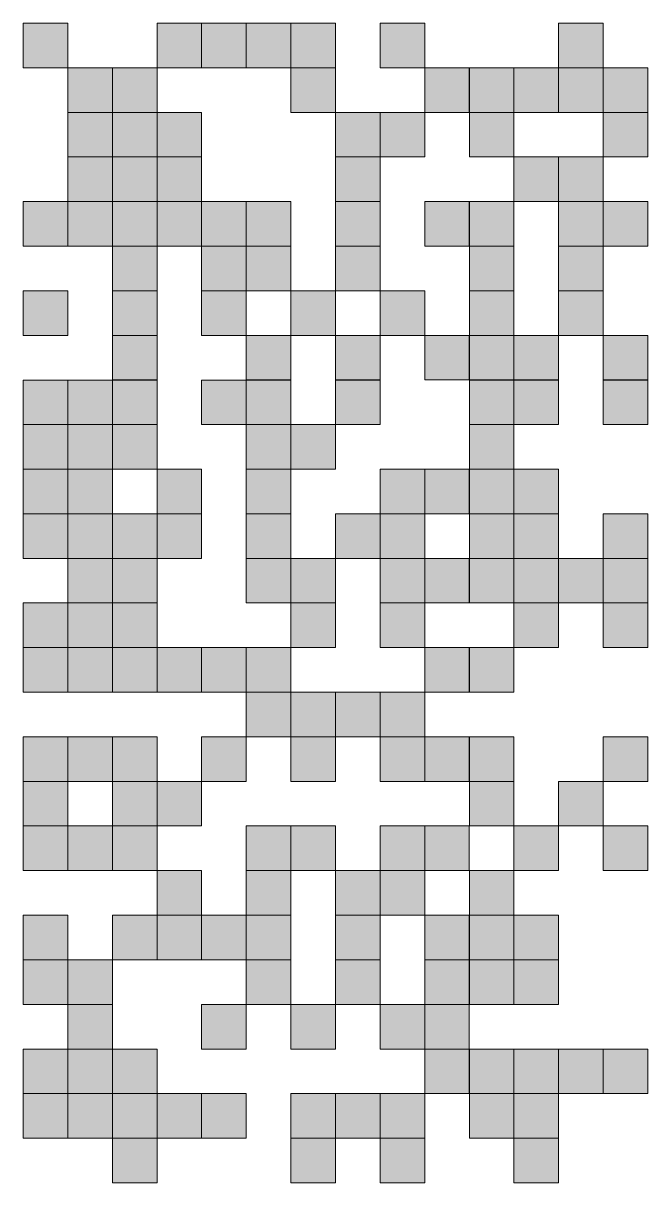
# Model space of a CAD drawing. Extents: x 23 to 244, y 50 to 133.
# Drawn here: x 58.23 to 76.95, y 86.37 to 121.13 of the extents above; entities that cross this region are included whole.
import ezdxf

# ---------------------------------------------------------------- set-up
doc = ezdxf.new("R2010")
doc.units = 0
doc.header["$MEASUREMENT"] = 0
doc.layers.add('Layer 1', color=7, linetype='Continuous')

msp = doc.modelspace()

# ---------------------------------------------------------------- hatches: boundary and pattern name
at = {"layer": 'Layer 1', "true_color": 0xffffff}
h = msp.add_hatch(color=7, dxfattribs=at)
h.dxf.hatch_style = 2
h.paths.add_polyline_path([(58.233, 119.796), (59.57, 119.796), (59.57, 121.133), (58.233, 121.133)])
h = msp.add_hatch(color=7, dxfattribs=at)
h.dxf.hatch_style = 2
h.paths.add_polyline_path([(62.244, 119.796), (63.581, 119.796), (63.581, 121.133), (62.244, 121.133)])
h = msp.add_hatch(color=7, dxfattribs=at)
h.dxf.hatch_style = 2
h.paths.add_polyline_path([(63.581, 119.796), (64.918, 119.796), (64.918, 121.133), (63.581, 121.133)])
h = msp.add_hatch(color=7, dxfattribs=at)
h.dxf.hatch_style = 2
h.paths.add_polyline_path([(64.918, 119.796), (66.255, 119.796), (66.255, 121.133), (64.918, 121.133)])
h = msp.add_hatch(color=7, dxfattribs=at)
h.dxf.hatch_style = 2
h.paths.add_polyline_path([(66.255, 119.796), (67.592, 119.796), (67.592, 121.133), (66.255, 121.133)])
h = msp.add_hatch(color=7, dxfattribs=at)
h.dxf.hatch_style = 2
h.paths.add_polyline_path([(68.929, 119.796), (70.266, 119.796), (70.266, 121.133), (68.929, 121.133)])
h = msp.add_hatch(color=7, dxfattribs=at)
h.dxf.hatch_style = 2
h.paths.add_polyline_path([(74.278, 119.796), (75.615, 119.796), (75.615, 121.133), (74.278, 121.133)])
h = msp.add_hatch(color=7, dxfattribs=at)
h.dxf.hatch_style = 2
h.paths.add_polyline_path([(59.57, 118.459), (60.907, 118.459), (60.907, 119.796), (59.57, 119.796)])
h = msp.add_hatch(color=7, dxfattribs=at)
h.dxf.hatch_style = 2
h.paths.add_polyline_path([(60.907, 118.459), (62.244, 118.459), (62.244, 119.796), (60.907, 119.796)])
h = msp.add_hatch(color=7, dxfattribs=at)
h.dxf.hatch_style = 2
h.paths.add_polyline_path([(66.255, 118.459), (67.592, 118.459), (67.592, 119.796), (66.255, 119.796)])
h = msp.add_hatch(color=7, dxfattribs=at)
h.dxf.hatch_style = 2
h.paths.add_polyline_path([(70.266, 118.459), (71.603, 118.459), (71.603, 119.796), (70.266, 119.796)])
h = msp.add_hatch(color=7, dxfattribs=at)
h.dxf.hatch_style = 2
h.paths.add_polyline_path([(71.604, 118.459), (72.941, 118.459), (72.941, 119.796), (71.604, 119.796)])
h = msp.add_hatch(color=7, dxfattribs=at)
h.dxf.hatch_style = 2
h.paths.add_polyline_path([(72.941, 118.459), (74.278, 118.459), (74.278, 119.796), (72.941, 119.796)])
h = msp.add_hatch(color=7, dxfattribs=at)
h.dxf.hatch_style = 2
h.paths.add_polyline_path([(74.278, 118.459), (75.615, 118.459), (75.615, 119.796), (74.278, 119.796)])
h = msp.add_hatch(color=7, dxfattribs=at)
h.dxf.hatch_style = 2
h.paths.add_polyline_path([(75.615, 118.459), (76.952, 118.459), (76.952, 119.796), (75.615, 119.796)])
h = msp.add_hatch(color=7, dxfattribs=at)
h.dxf.hatch_style = 2
h.paths.add_polyline_path([(59.57, 117.122), (60.907, 117.122), (60.907, 118.459), (59.57, 118.459)])
h = msp.add_hatch(color=7, dxfattribs=at)
h.dxf.hatch_style = 2
h.paths.add_polyline_path([(60.907, 117.122), (62.244, 117.122), (62.244, 118.459), (60.907, 118.459)])
h = msp.add_hatch(color=7, dxfattribs=at)
h.dxf.hatch_style = 2
h.paths.add_polyline_path([(62.244, 117.122), (63.581, 117.122), (63.581, 118.459), (62.244, 118.459)])
h = msp.add_hatch(color=7, dxfattribs=at)
h.dxf.hatch_style = 2
h.paths.add_polyline_path([(67.592, 117.122), (68.929, 117.122), (68.929, 118.459), (67.592, 118.459)])
h = msp.add_hatch(color=7, dxfattribs=at)
h.dxf.hatch_style = 2
h.paths.add_polyline_path([(68.929, 117.122), (70.266, 117.122), (70.266, 118.459), (68.929, 118.459)])
h = msp.add_hatch(color=7, dxfattribs=at)
h.dxf.hatch_style = 2
h.paths.add_polyline_path([(71.604, 117.122), (72.941, 117.122), (72.941, 118.459), (71.604, 118.459)])
h = msp.add_hatch(color=7, dxfattribs=at)
h.dxf.hatch_style = 2
h.paths.add_polyline_path([(75.615, 117.122), (76.952, 117.122), (76.952, 118.459), (75.615, 118.459)])
h = msp.add_hatch(color=7, dxfattribs=at)
h.dxf.hatch_style = 2
h.paths.add_polyline_path([(59.57, 115.785), (60.907, 115.785), (60.907, 117.122), (59.57, 117.122)])
h = msp.add_hatch(color=7, dxfattribs=at)
h.dxf.hatch_style = 2
h.paths.add_polyline_path([(60.907, 115.785), (62.244, 115.785), (62.244, 117.122), (60.907, 117.122)])
h = msp.add_hatch(color=7, dxfattribs=at)
h.dxf.hatch_style = 2
h.paths.add_polyline_path([(62.244, 115.785), (63.581, 115.785), (63.581, 117.122), (62.244, 117.122)])
h = msp.add_hatch(color=7, dxfattribs=at)
h.dxf.hatch_style = 2
h.paths.add_polyline_path([(67.592, 115.785), (68.929, 115.785), (68.929, 117.122), (67.592, 117.122)])
h = msp.add_hatch(color=7, dxfattribs=at)
h.dxf.hatch_style = 2
h.paths.add_polyline_path([(72.941, 115.785), (74.278, 115.785), (74.278, 117.122), (72.941, 117.122)])
h = msp.add_hatch(color=7, dxfattribs=at)
h.dxf.hatch_style = 2
h.paths.add_polyline_path([(74.278, 115.785), (75.615, 115.785), (75.615, 117.122), (74.278, 117.122)])
h = msp.add_hatch(color=7, dxfattribs=at)
h.dxf.hatch_style = 2
h.paths.add_polyline_path([(58.233, 114.448), (59.57, 114.448), (59.57, 115.785), (58.233, 115.785)])
h = msp.add_hatch(color=7, dxfattribs=at)
h.dxf.hatch_style = 2
h.paths.add_polyline_path([(59.57, 114.448), (60.907, 114.448), (60.907, 115.785), (59.57, 115.785)])
h = msp.add_hatch(color=7, dxfattribs=at)
h.dxf.hatch_style = 2
h.paths.add_polyline_path([(60.907, 114.448), (62.244, 114.448), (62.244, 115.785), (60.907, 115.785)])
h = msp.add_hatch(color=7, dxfattribs=at)
h.dxf.hatch_style = 2
h.paths.add_polyline_path([(62.244, 114.448), (63.581, 114.448), (63.581, 115.785), (62.244, 115.785)])
h = msp.add_hatch(color=7, dxfattribs=at)
h.dxf.hatch_style = 2
h.paths.add_polyline_path([(63.581, 114.448), (64.918, 114.448), (64.918, 115.785), (63.581, 115.785)])
h = msp.add_hatch(color=7, dxfattribs=at)
h.dxf.hatch_style = 2
h.paths.add_polyline_path([(64.918, 114.448), (66.255, 114.448), (66.255, 115.785), (64.918, 115.785)])
h = msp.add_hatch(color=7, dxfattribs=at)
h.dxf.hatch_style = 2
h.paths.add_polyline_path([(67.592, 114.448), (68.929, 114.448), (68.929, 115.785), (67.592, 115.785)])
h = msp.add_hatch(color=7, dxfattribs=at)
h.dxf.hatch_style = 2
h.paths.add_polyline_path([(70.266, 114.448), (71.603, 114.448), (71.603, 115.785), (70.266, 115.785)])
h = msp.add_hatch(color=7, dxfattribs=at)
h.dxf.hatch_style = 2
h.paths.add_polyline_path([(71.604, 114.448), (72.941, 114.448), (72.941, 115.785), (71.604, 115.785)])
h = msp.add_hatch(color=7, dxfattribs=at)
h.dxf.hatch_style = 2
h.paths.add_polyline_path([(74.278, 114.448), (75.615, 114.448), (75.615, 115.785), (74.278, 115.785)])
h = msp.add_hatch(color=7, dxfattribs=at)
h.dxf.hatch_style = 2
h.paths.add_polyline_path([(75.615, 114.448), (76.952, 114.448), (76.952, 115.785), (75.615, 115.785)])
h = msp.add_hatch(color=7, dxfattribs=at)
h.dxf.hatch_style = 2
h.paths.add_polyline_path([(60.907, 113.111), (62.244, 113.111), (62.244, 114.448), (60.907, 114.448)])
h = msp.add_hatch(color=7, dxfattribs=at)
h.dxf.hatch_style = 2
h.paths.add_polyline_path([(63.581, 113.111), (64.918, 113.111), (64.918, 114.448), (63.581, 114.448)])
h = msp.add_hatch(color=7, dxfattribs=at)
h.dxf.hatch_style = 2
h.paths.add_polyline_path([(64.918, 113.111), (66.255, 113.111), (66.255, 114.448), (64.918, 114.448)])
h = msp.add_hatch(color=7, dxfattribs=at)
h.dxf.hatch_style = 2
h.paths.add_polyline_path([(67.592, 113.111), (68.929, 113.111), (68.929, 114.448), (67.592, 114.448)])
h = msp.add_hatch(color=7, dxfattribs=at)
h.dxf.hatch_style = 2
h.paths.add_polyline_path([(71.604, 113.111), (72.941, 113.111), (72.941, 114.448), (71.604, 114.448)])
h = msp.add_hatch(color=7, dxfattribs=at)
h.dxf.hatch_style = 2
h.paths.add_polyline_path([(74.278, 113.111), (75.615, 113.111), (75.615, 114.448), (74.278, 114.448)])
h = msp.add_hatch(color=7, dxfattribs=at)
h.dxf.hatch_style = 2
h.paths.add_polyline_path([(58.233, 111.774), (59.57, 111.774), (59.57, 113.111), (58.233, 113.111)])
h = msp.add_hatch(color=7, dxfattribs=at)
h.dxf.hatch_style = 2
h.paths.add_polyline_path([(60.907, 111.774), (62.244, 111.774), (62.244, 113.111), (60.907, 113.111)])
h = msp.add_hatch(color=7, dxfattribs=at)
h.dxf.hatch_style = 2
h.paths.add_polyline_path([(63.581, 111.774), (64.918, 111.774), (64.918, 113.111), (63.581, 113.111)])
h = msp.add_hatch(color=7, dxfattribs=at)
h.dxf.hatch_style = 2
h.paths.add_polyline_path([(66.255, 111.774), (67.592, 111.774), (67.592, 113.111), (66.255, 113.111)])
h = msp.add_hatch(color=7, dxfattribs=at)
h.dxf.hatch_style = 2
h.paths.add_polyline_path([(68.929, 111.774), (70.266, 111.774), (70.266, 113.111), (68.929, 113.111)])
h = msp.add_hatch(color=7, dxfattribs=at)
h.dxf.hatch_style = 2
h.paths.add_polyline_path([(71.604, 111.774), (72.941, 111.774), (72.941, 113.111), (71.604, 113.111)])
h = msp.add_hatch(color=7, dxfattribs=at)
h.dxf.hatch_style = 2
h.paths.add_polyline_path([(74.278, 111.774), (75.615, 111.774), (75.615, 113.111), (74.278, 113.111)])
h = msp.add_hatch(color=7, dxfattribs=at)
h.dxf.hatch_style = 2
h.paths.add_polyline_path([(60.907, 110.437), (62.244, 110.437), (62.244, 111.774), (60.907, 111.774)])
h = msp.add_hatch(color=7, dxfattribs=at)
h.dxf.hatch_style = 2
h.paths.add_polyline_path([(64.918, 110.437), (66.255, 110.437), (66.255, 111.774), (64.918, 111.774)])
h = msp.add_hatch(color=7, dxfattribs=at)
h.dxf.hatch_style = 2
h.paths.add_polyline_path([(67.592, 110.437), (68.929, 110.437), (68.929, 111.774), (67.592, 111.774)])
h = msp.add_hatch(color=7, dxfattribs=at)
h.dxf.hatch_style = 2
h.paths.add_polyline_path([(70.266, 110.437), (71.603, 110.437), (71.603, 111.774), (70.266, 111.774)])
h = msp.add_hatch(color=7, dxfattribs=at)
h.dxf.hatch_style = 2
h.paths.add_polyline_path([(71.604, 110.437), (72.941, 110.437), (72.941, 111.774), (71.604, 111.774)])
h = msp.add_hatch(color=7, dxfattribs=at)
h.dxf.hatch_style = 2
h.paths.add_polyline_path([(72.941, 110.437), (74.278, 110.437), (74.278, 111.774), (72.941, 111.774)])
h = msp.add_hatch(color=7, dxfattribs=at)
h.dxf.hatch_style = 2
h.paths.add_polyline_path([(75.615, 110.437), (76.952, 110.437), (76.952, 111.774), (75.615, 111.774)])
h = msp.add_hatch(color=7, dxfattribs=at)
h.dxf.hatch_style = 2
h.paths.add_polyline_path([(58.233, 109.099), (59.57, 109.099), (59.57, 110.436), (58.233, 110.436)])
h = msp.add_hatch(color=7, dxfattribs=at)
h.dxf.hatch_style = 2
h.paths.add_polyline_path([(59.57, 109.099), (60.907, 109.099), (60.907, 110.436), (59.57, 110.436)])
h = msp.add_hatch(color=7, dxfattribs=at)
h.dxf.hatch_style = 2
h.paths.add_polyline_path([(60.907, 109.099), (62.244, 109.099), (62.244, 110.436), (60.907, 110.436)])
h = msp.add_hatch(color=7, dxfattribs=at)
h.dxf.hatch_style = 2
h.paths.add_polyline_path([(63.581, 109.099), (64.918, 109.099), (64.918, 110.436), (63.581, 110.436)])
h = msp.add_hatch(color=7, dxfattribs=at)
h.dxf.hatch_style = 2
h.paths.add_polyline_path([(64.918, 109.099), (66.255, 109.099), (66.255, 110.436), (64.918, 110.436)])
h = msp.add_hatch(color=7, dxfattribs=at)
h.dxf.hatch_style = 2
h.paths.add_polyline_path([(67.592, 109.099), (68.929, 109.099), (68.929, 110.436), (67.592, 110.436)])
h = msp.add_hatch(color=7, dxfattribs=at)
h.dxf.hatch_style = 2
h.paths.add_polyline_path([(71.604, 109.099), (72.941, 109.099), (72.941, 110.436), (71.604, 110.436)])
h = msp.add_hatch(color=7, dxfattribs=at)
h.dxf.hatch_style = 2
h.paths.add_polyline_path([(72.941, 109.099), (74.278, 109.099), (74.278, 110.436), (72.941, 110.436)])
h = msp.add_hatch(color=7, dxfattribs=at)
h.dxf.hatch_style = 2
h.paths.add_polyline_path([(75.615, 109.099), (76.952, 109.099), (76.952, 110.436), (75.615, 110.436)])
h = msp.add_hatch(color=7, dxfattribs=at)
h.dxf.hatch_style = 2
h.paths.add_polyline_path([(58.233, 107.762), (59.57, 107.762), (59.57, 109.099), (58.233, 109.099)])
h = msp.add_hatch(color=7, dxfattribs=at)
h.dxf.hatch_style = 2
h.paths.add_polyline_path([(59.57, 107.762), (60.907, 107.762), (60.907, 109.099), (59.57, 109.099)])
h = msp.add_hatch(color=7, dxfattribs=at)
h.dxf.hatch_style = 2
h.paths.add_polyline_path([(60.907, 107.762), (62.244, 107.762), (62.244, 109.099), (60.907, 109.099)])
h = msp.add_hatch(color=7, dxfattribs=at)
h.dxf.hatch_style = 2
h.paths.add_polyline_path([(64.918, 107.762), (66.255, 107.762), (66.255, 109.099), (64.918, 109.099)])
h = msp.add_hatch(color=7, dxfattribs=at)
h.dxf.hatch_style = 2
h.paths.add_polyline_path([(66.255, 107.762), (67.592, 107.762), (67.592, 109.099), (66.255, 109.099)])
h = msp.add_hatch(color=7, dxfattribs=at)
h.dxf.hatch_style = 2
h.paths.add_polyline_path([(71.604, 107.762), (72.941, 107.762), (72.941, 109.099), (71.604, 109.099)])
h = msp.add_hatch(color=7, dxfattribs=at)
h.dxf.hatch_style = 2
h.paths.add_polyline_path([(58.233, 106.425), (59.57, 106.425), (59.57, 107.762), (58.233, 107.762)])
h = msp.add_hatch(color=7, dxfattribs=at)
h.dxf.hatch_style = 2
h.paths.add_polyline_path([(59.57, 106.425), (60.907, 106.425), (60.907, 107.762), (59.57, 107.762)])
h = msp.add_hatch(color=7, dxfattribs=at)
h.dxf.hatch_style = 2
h.paths.add_polyline_path([(62.244, 106.425), (63.581, 106.425), (63.581, 107.762), (62.244, 107.762)])
h = msp.add_hatch(color=7, dxfattribs=at)
h.dxf.hatch_style = 2
h.paths.add_polyline_path([(64.918, 106.425), (66.255, 106.425), (66.255, 107.762), (64.918, 107.762)])
h = msp.add_hatch(color=7, dxfattribs=at)
h.dxf.hatch_style = 2
h.paths.add_polyline_path([(68.929, 106.425), (70.266, 106.425), (70.266, 107.762), (68.929, 107.762)])
h = msp.add_hatch(color=7, dxfattribs=at)
h.dxf.hatch_style = 2
h.paths.add_polyline_path([(70.266, 106.425), (71.603, 106.425), (71.603, 107.762), (70.266, 107.762)])
h = msp.add_hatch(color=7, dxfattribs=at)
h.dxf.hatch_style = 2
h.paths.add_polyline_path([(71.604, 106.425), (72.941, 106.425), (72.941, 107.762), (71.604, 107.762)])
h = msp.add_hatch(color=7, dxfattribs=at)
h.dxf.hatch_style = 2
h.paths.add_polyline_path([(72.941, 106.425), (74.278, 106.425), (74.278, 107.762), (72.941, 107.762)])
h = msp.add_hatch(color=7, dxfattribs=at)
h.dxf.hatch_style = 2
h.paths.add_polyline_path([(58.233, 105.088), (59.57, 105.088), (59.57, 106.425), (58.233, 106.425)])
h = msp.add_hatch(color=7, dxfattribs=at)
h.dxf.hatch_style = 2
h.paths.add_polyline_path([(59.57, 105.088), (60.907, 105.088), (60.907, 106.425), (59.57, 106.425)])
h = msp.add_hatch(color=7, dxfattribs=at)
h.dxf.hatch_style = 2
h.paths.add_polyline_path([(60.907, 105.088), (62.244, 105.088), (62.244, 106.425), (60.907, 106.425)])
h = msp.add_hatch(color=7, dxfattribs=at)
h.dxf.hatch_style = 2
h.paths.add_polyline_path([(62.244, 105.088), (63.581, 105.088), (63.581, 106.425), (62.244, 106.425)])
h = msp.add_hatch(color=7, dxfattribs=at)
h.dxf.hatch_style = 2
h.paths.add_polyline_path([(64.918, 105.088), (66.255, 105.088), (66.255, 106.425), (64.918, 106.425)])
h = msp.add_hatch(color=7, dxfattribs=at)
h.dxf.hatch_style = 2
h.paths.add_polyline_path([(67.592, 105.088), (68.929, 105.088), (68.929, 106.425), (67.592, 106.425)])
h = msp.add_hatch(color=7, dxfattribs=at)
h.dxf.hatch_style = 2
h.paths.add_polyline_path([(68.929, 105.088), (70.266, 105.088), (70.266, 106.425), (68.929, 106.425)])
h = msp.add_hatch(color=7, dxfattribs=at)
h.dxf.hatch_style = 2
h.paths.add_polyline_path([(71.604, 105.088), (72.941, 105.088), (72.941, 106.425), (71.604, 106.425)])
h = msp.add_hatch(color=7, dxfattribs=at)
h.dxf.hatch_style = 2
h.paths.add_polyline_path([(72.941, 105.088), (74.278, 105.088), (74.278, 106.425), (72.941, 106.425)])
h = msp.add_hatch(color=7, dxfattribs=at)
h.dxf.hatch_style = 2
h.paths.add_polyline_path([(75.615, 105.088), (76.952, 105.088), (76.952, 106.425), (75.615, 106.425)])
h = msp.add_hatch(color=7, dxfattribs=at)
h.dxf.hatch_style = 2
h.paths.add_polyline_path([(59.57, 103.751), (60.907, 103.751), (60.907, 105.088), (59.57, 105.088)])
h = msp.add_hatch(color=7, dxfattribs=at)
h.dxf.hatch_style = 2
h.paths.add_polyline_path([(60.907, 103.751), (62.244, 103.751), (62.244, 105.088), (60.907, 105.088)])
h = msp.add_hatch(color=7, dxfattribs=at)
h.dxf.hatch_style = 2
h.paths.add_polyline_path([(64.918, 103.751), (66.255, 103.751), (66.255, 105.088), (64.918, 105.088)])
h = msp.add_hatch(color=7, dxfattribs=at)
h.dxf.hatch_style = 2
h.paths.add_polyline_path([(66.255, 103.751), (67.592, 103.751), (67.592, 105.088), (66.255, 105.088)])
h = msp.add_hatch(color=7, dxfattribs=at)
h.dxf.hatch_style = 2
h.paths.add_polyline_path([(68.929, 103.751), (70.266, 103.751), (70.266, 105.088), (68.929, 105.088)])
h = msp.add_hatch(color=7, dxfattribs=at)
h.dxf.hatch_style = 2
h.paths.add_polyline_path([(70.266, 103.751), (71.603, 103.751), (71.603, 105.088), (70.266, 105.088)])
h = msp.add_hatch(color=7, dxfattribs=at)
h.dxf.hatch_style = 2
h.paths.add_polyline_path([(71.604, 103.751), (72.941, 103.751), (72.941, 105.088), (71.604, 105.088)])
h = msp.add_hatch(color=7, dxfattribs=at)
h.dxf.hatch_style = 2
h.paths.add_polyline_path([(72.941, 103.751), (74.278, 103.751), (74.278, 105.088), (72.941, 105.088)])
h = msp.add_hatch(color=7, dxfattribs=at)
h.dxf.hatch_style = 2
h.paths.add_polyline_path([(74.278, 103.751), (75.615, 103.751), (75.615, 105.088), (74.278, 105.088)])
h = msp.add_hatch(color=7, dxfattribs=at)
h.dxf.hatch_style = 2
h.paths.add_polyline_path([(75.615, 103.751), (76.952, 103.751), (76.952, 105.088), (75.615, 105.088)])
h = msp.add_hatch(color=7, dxfattribs=at)
h.dxf.hatch_style = 2
h.paths.add_polyline_path([(58.233, 102.414), (59.57, 102.414), (59.57, 103.751), (58.233, 103.751)])
h = msp.add_hatch(color=7, dxfattribs=at)
h.dxf.hatch_style = 2
h.paths.add_polyline_path([(59.57, 102.414), (60.907, 102.414), (60.907, 103.751), (59.57, 103.751)])
h = msp.add_hatch(color=7, dxfattribs=at)
h.dxf.hatch_style = 2
h.paths.add_polyline_path([(60.907, 102.414), (62.244, 102.414), (62.244, 103.751), (60.907, 103.751)])
h = msp.add_hatch(color=7, dxfattribs=at)
h.dxf.hatch_style = 2
h.paths.add_polyline_path([(66.255, 102.414), (67.592, 102.414), (67.592, 103.751), (66.255, 103.751)])
h = msp.add_hatch(color=7, dxfattribs=at)
h.dxf.hatch_style = 2
h.paths.add_polyline_path([(68.929, 102.414), (70.266, 102.414), (70.266, 103.751), (68.929, 103.751)])
h = msp.add_hatch(color=7, dxfattribs=at)
h.dxf.hatch_style = 2
h.paths.add_polyline_path([(72.941, 102.414), (74.278, 102.414), (74.278, 103.751), (72.941, 103.751)])
h = msp.add_hatch(color=7, dxfattribs=at)
h.dxf.hatch_style = 2
h.paths.add_polyline_path([(75.615, 102.414), (76.952, 102.414), (76.952, 103.751), (75.615, 103.751)])
h = msp.add_hatch(color=7, dxfattribs=at)
h.dxf.hatch_style = 2
h.paths.add_polyline_path([(58.233, 101.077), (59.57, 101.077), (59.57, 102.414), (58.233, 102.414)])
h = msp.add_hatch(color=7, dxfattribs=at)
h.dxf.hatch_style = 2
h.paths.add_polyline_path([(59.57, 101.077), (60.907, 101.077), (60.907, 102.414), (59.57, 102.414)])
h = msp.add_hatch(color=7, dxfattribs=at)
h.dxf.hatch_style = 2
h.paths.add_polyline_path([(60.907, 101.077), (62.244, 101.077), (62.244, 102.414), (60.907, 102.414)])
h = msp.add_hatch(color=7, dxfattribs=at)
h.dxf.hatch_style = 2
h.paths.add_polyline_path([(62.244, 101.077), (63.581, 101.077), (63.581, 102.414), (62.244, 102.414)])
h = msp.add_hatch(color=7, dxfattribs=at)
h.dxf.hatch_style = 2
h.paths.add_polyline_path([(63.581, 101.077), (64.918, 101.077), (64.918, 102.414), (63.581, 102.414)])
h = msp.add_hatch(color=7, dxfattribs=at)
h.dxf.hatch_style = 2
h.paths.add_polyline_path([(64.918, 101.077), (66.255, 101.077), (66.255, 102.414), (64.918, 102.414)])
h = msp.add_hatch(color=7, dxfattribs=at)
h.dxf.hatch_style = 2
h.paths.add_polyline_path([(70.266, 101.077), (71.603, 101.077), (71.603, 102.414), (70.266, 102.414)])
h = msp.add_hatch(color=7, dxfattribs=at)
h.dxf.hatch_style = 2
h.paths.add_polyline_path([(71.604, 101.077), (72.941, 101.077), (72.941, 102.414), (71.604, 102.414)])
h = msp.add_hatch(color=7, dxfattribs=at)
h.dxf.hatch_style = 2
h.paths.add_polyline_path([(64.918, 99.74), (66.255, 99.74), (66.255, 101.077), (64.918, 101.077)])
h = msp.add_hatch(color=7, dxfattribs=at)
h.dxf.hatch_style = 2
h.paths.add_polyline_path([(66.255, 99.74), (67.592, 99.74), (67.592, 101.077), (66.255, 101.077)])
h = msp.add_hatch(color=7, dxfattribs=at)
h.dxf.hatch_style = 2
h.paths.add_polyline_path([(67.592, 99.74), (68.929, 99.74), (68.929, 101.077), (67.592, 101.077)])
h = msp.add_hatch(color=7, dxfattribs=at)
h.dxf.hatch_style = 2
h.paths.add_polyline_path([(68.929, 99.74), (70.266, 99.74), (70.266, 101.077), (68.929, 101.077)])
h = msp.add_hatch(color=7, dxfattribs=at)
h.dxf.hatch_style = 2
h.paths.add_polyline_path([(58.233, 98.403), (59.57, 98.403), (59.57, 99.74), (58.233, 99.74)])
h = msp.add_hatch(color=7, dxfattribs=at)
h.dxf.hatch_style = 2
h.paths.add_polyline_path([(59.57, 98.403), (60.907, 98.403), (60.907, 99.74), (59.57, 99.74)])
h = msp.add_hatch(color=7, dxfattribs=at)
h.dxf.hatch_style = 2
h.paths.add_polyline_path([(60.907, 98.403), (62.244, 98.403), (62.244, 99.74), (60.907, 99.74)])
h = msp.add_hatch(color=7, dxfattribs=at)
h.dxf.hatch_style = 2
h.paths.add_polyline_path([(63.581, 98.403), (64.918, 98.403), (64.918, 99.74), (63.581, 99.74)])
h = msp.add_hatch(color=7, dxfattribs=at)
h.dxf.hatch_style = 2
h.paths.add_polyline_path([(66.255, 98.403), (67.592, 98.403), (67.592, 99.74), (66.255, 99.74)])
h = msp.add_hatch(color=7, dxfattribs=at)
h.dxf.hatch_style = 2
h.paths.add_polyline_path([(68.929, 98.403), (70.266, 98.403), (70.266, 99.74), (68.929, 99.74)])
h = msp.add_hatch(color=7, dxfattribs=at)
h.dxf.hatch_style = 2
h.paths.add_polyline_path([(70.266, 98.403), (71.603, 98.403), (71.603, 99.74), (70.266, 99.74)])
h = msp.add_hatch(color=7, dxfattribs=at)
h.dxf.hatch_style = 2
h.paths.add_polyline_path([(71.604, 98.403), (72.941, 98.403), (72.941, 99.74), (71.604, 99.74)])
h = msp.add_hatch(color=7, dxfattribs=at)
h.dxf.hatch_style = 2
h.paths.add_polyline_path([(75.615, 98.403), (76.952, 98.403), (76.952, 99.74), (75.615, 99.74)])
h = msp.add_hatch(color=7, dxfattribs=at)
h.dxf.hatch_style = 2
h.paths.add_polyline_path([(58.233, 97.066), (59.57, 97.066), (59.57, 98.403), (58.233, 98.403)])
h = msp.add_hatch(color=7, dxfattribs=at)
h.dxf.hatch_style = 2
h.paths.add_polyline_path([(60.907, 97.066), (62.244, 97.066), (62.244, 98.403), (60.907, 98.403)])
h = msp.add_hatch(color=7, dxfattribs=at)
h.dxf.hatch_style = 2
h.paths.add_polyline_path([(62.244, 97.066), (63.581, 97.066), (63.581, 98.403), (62.244, 98.403)])
h = msp.add_hatch(color=7, dxfattribs=at)
h.dxf.hatch_style = 2
h.paths.add_polyline_path([(71.604, 97.066), (72.941, 97.066), (72.941, 98.403), (71.604, 98.403)])
h = msp.add_hatch(color=7, dxfattribs=at)
h.dxf.hatch_style = 2
h.paths.add_polyline_path([(74.278, 97.066), (75.615, 97.066), (75.615, 98.403), (74.278, 98.403)])
h = msp.add_hatch(color=7, dxfattribs=at)
h.dxf.hatch_style = 2
h.paths.add_polyline_path([(58.233, 95.729), (59.57, 95.729), (59.57, 97.066), (58.233, 97.066)])
h = msp.add_hatch(color=7, dxfattribs=at)
h.dxf.hatch_style = 2
h.paths.add_polyline_path([(59.57, 95.729), (60.907, 95.729), (60.907, 97.066), (59.57, 97.066)])
h = msp.add_hatch(color=7, dxfattribs=at)
h.dxf.hatch_style = 2
h.paths.add_polyline_path([(60.907, 95.729), (62.244, 95.729), (62.244, 97.066), (60.907, 97.066)])
h = msp.add_hatch(color=7, dxfattribs=at)
h.dxf.hatch_style = 2
h.paths.add_polyline_path([(64.918, 95.729), (66.255, 95.729), (66.255, 97.066), (64.918, 97.066)])
h = msp.add_hatch(color=7, dxfattribs=at)
h.dxf.hatch_style = 2
h.paths.add_polyline_path([(66.255, 95.729), (67.592, 95.729), (67.592, 97.066), (66.255, 97.066)])
h = msp.add_hatch(color=7, dxfattribs=at)
h.dxf.hatch_style = 2
h.paths.add_polyline_path([(68.929, 95.729), (70.266, 95.729), (70.266, 97.066), (68.929, 97.066)])
h = msp.add_hatch(color=7, dxfattribs=at)
h.dxf.hatch_style = 2
h.paths.add_polyline_path([(70.266, 95.729), (71.603, 95.729), (71.603, 97.066), (70.266, 97.066)])
h = msp.add_hatch(color=7, dxfattribs=at)
h.dxf.hatch_style = 2
h.paths.add_polyline_path([(72.941, 95.729), (74.278, 95.729), (74.278, 97.066), (72.941, 97.066)])
h = msp.add_hatch(color=7, dxfattribs=at)
h.dxf.hatch_style = 2
h.paths.add_polyline_path([(75.615, 95.729), (76.952, 95.729), (76.952, 97.066), (75.615, 97.066)])
h = msp.add_hatch(color=7, dxfattribs=at)
h.dxf.hatch_style = 2
h.paths.add_polyline_path([(62.244, 94.392), (63.581, 94.392), (63.581, 95.729), (62.244, 95.729)])
h = msp.add_hatch(color=7, dxfattribs=at)
h.dxf.hatch_style = 2
h.paths.add_polyline_path([(64.918, 94.392), (66.255, 94.392), (66.255, 95.729), (64.918, 95.729)])
h = msp.add_hatch(color=7, dxfattribs=at)
h.dxf.hatch_style = 2
h.paths.add_polyline_path([(67.592, 94.392), (68.929, 94.392), (68.929, 95.729), (67.592, 95.729)])
h = msp.add_hatch(color=7, dxfattribs=at)
h.dxf.hatch_style = 2
h.paths.add_polyline_path([(68.929, 94.392), (70.266, 94.392), (70.266, 95.729), (68.929, 95.729)])
h = msp.add_hatch(color=7, dxfattribs=at)
h.dxf.hatch_style = 2
h.paths.add_polyline_path([(71.604, 94.392), (72.941, 94.392), (72.941, 95.729), (71.604, 95.729)])
h = msp.add_hatch(color=7, dxfattribs=at)
h.dxf.hatch_style = 2
h.paths.add_polyline_path([(58.233, 93.054), (59.57, 93.054), (59.57, 94.391), (58.233, 94.391)])
h = msp.add_hatch(color=7, dxfattribs=at)
h.dxf.hatch_style = 2
h.paths.add_polyline_path([(60.907, 93.054), (62.244, 93.054), (62.244, 94.391), (60.907, 94.391)])
h = msp.add_hatch(color=7, dxfattribs=at)
h.dxf.hatch_style = 2
h.paths.add_polyline_path([(62.244, 93.054), (63.581, 93.054), (63.581, 94.391), (62.244, 94.391)])
h = msp.add_hatch(color=7, dxfattribs=at)
h.dxf.hatch_style = 2
h.paths.add_polyline_path([(63.581, 93.054), (64.918, 93.054), (64.918, 94.391), (63.581, 94.391)])
h = msp.add_hatch(color=7, dxfattribs=at)
h.dxf.hatch_style = 2
h.paths.add_polyline_path([(64.918, 93.054), (66.255, 93.054), (66.255, 94.391), (64.918, 94.391)])
h = msp.add_hatch(color=7, dxfattribs=at)
h.dxf.hatch_style = 2
h.paths.add_polyline_path([(67.592, 93.054), (68.929, 93.054), (68.929, 94.391), (67.592, 94.391)])
h = msp.add_hatch(color=7, dxfattribs=at)
h.dxf.hatch_style = 2
h.paths.add_polyline_path([(70.266, 93.054), (71.603, 93.054), (71.603, 94.391), (70.266, 94.391)])
h = msp.add_hatch(color=7, dxfattribs=at)
h.dxf.hatch_style = 2
h.paths.add_polyline_path([(71.604, 93.054), (72.941, 93.054), (72.941, 94.391), (71.604, 94.391)])
h = msp.add_hatch(color=7, dxfattribs=at)
h.dxf.hatch_style = 2
h.paths.add_polyline_path([(72.941, 93.054), (74.278, 93.054), (74.278, 94.391), (72.941, 94.391)])
h = msp.add_hatch(color=7, dxfattribs=at)
h.dxf.hatch_style = 2
h.paths.add_polyline_path([(58.233, 91.717), (59.57, 91.717), (59.57, 93.054), (58.233, 93.054)])
h = msp.add_hatch(color=7, dxfattribs=at)
h.dxf.hatch_style = 2
h.paths.add_polyline_path([(59.57, 91.717), (60.907, 91.717), (60.907, 93.054), (59.57, 93.054)])
h = msp.add_hatch(color=7, dxfattribs=at)
h.dxf.hatch_style = 2
h.paths.add_polyline_path([(64.918, 91.717), (66.255, 91.717), (66.255, 93.054), (64.918, 93.054)])
h = msp.add_hatch(color=7, dxfattribs=at)
h.dxf.hatch_style = 2
h.paths.add_polyline_path([(67.592, 91.717), (68.929, 91.717), (68.929, 93.054), (67.592, 93.054)])
h = msp.add_hatch(color=7, dxfattribs=at)
h.dxf.hatch_style = 2
h.paths.add_polyline_path([(70.266, 91.717), (71.603, 91.717), (71.603, 93.054), (70.266, 93.054)])
h = msp.add_hatch(color=7, dxfattribs=at)
h.dxf.hatch_style = 2
h.paths.add_polyline_path([(71.604, 91.717), (72.941, 91.717), (72.941, 93.054), (71.604, 93.054)])
h = msp.add_hatch(color=7, dxfattribs=at)
h.dxf.hatch_style = 2
h.paths.add_polyline_path([(72.941, 91.717), (74.278, 91.717), (74.278, 93.054), (72.941, 93.054)])
h = msp.add_hatch(color=7, dxfattribs=at)
h.dxf.hatch_style = 2
h.paths.add_polyline_path([(59.57, 90.38), (60.907, 90.38), (60.907, 91.717), (59.57, 91.717)])
h = msp.add_hatch(color=7, dxfattribs=at)
h.dxf.hatch_style = 2
h.paths.add_polyline_path([(63.581, 90.38), (64.918, 90.38), (64.918, 91.717), (63.581, 91.717)])
h = msp.add_hatch(color=7, dxfattribs=at)
h.dxf.hatch_style = 2
h.paths.add_polyline_path([(66.255, 90.38), (67.592, 90.38), (67.592, 91.717), (66.255, 91.717)])
h = msp.add_hatch(color=7, dxfattribs=at)
h.dxf.hatch_style = 2
h.paths.add_polyline_path([(68.929, 90.38), (70.266, 90.38), (70.266, 91.717), (68.929, 91.717)])
h = msp.add_hatch(color=7, dxfattribs=at)
h.dxf.hatch_style = 2
h.paths.add_polyline_path([(70.266, 90.38), (71.603, 90.38), (71.603, 91.717), (70.266, 91.717)])
h = msp.add_hatch(color=7, dxfattribs=at)
h.dxf.hatch_style = 2
h.paths.add_polyline_path([(58.233, 89.043), (59.57, 89.043), (59.57, 90.38), (58.233, 90.38)])
h = msp.add_hatch(color=7, dxfattribs=at)
h.dxf.hatch_style = 2
h.paths.add_polyline_path([(59.57, 89.043), (60.907, 89.043), (60.907, 90.38), (59.57, 90.38)])
h = msp.add_hatch(color=7, dxfattribs=at)
h.dxf.hatch_style = 2
h.paths.add_polyline_path([(60.907, 89.043), (62.244, 89.043), (62.244, 90.38), (60.907, 90.38)])
h = msp.add_hatch(color=7, dxfattribs=at)
h.dxf.hatch_style = 2
h.paths.add_polyline_path([(70.266, 89.043), (71.603, 89.043), (71.603, 90.38), (70.266, 90.38)])
h = msp.add_hatch(color=7, dxfattribs=at)
h.dxf.hatch_style = 2
h.paths.add_polyline_path([(71.604, 89.043), (72.941, 89.043), (72.941, 90.38), (71.604, 90.38)])
h = msp.add_hatch(color=7, dxfattribs=at)
h.dxf.hatch_style = 2
h.paths.add_polyline_path([(72.941, 89.043), (74.278, 89.043), (74.278, 90.38), (72.941, 90.38)])
h = msp.add_hatch(color=7, dxfattribs=at)
h.dxf.hatch_style = 2
h.paths.add_polyline_path([(74.278, 89.043), (75.615, 89.043), (75.615, 90.38), (74.278, 90.38)])
h = msp.add_hatch(color=7, dxfattribs=at)
h.dxf.hatch_style = 2
h.paths.add_polyline_path([(75.615, 89.043), (76.952, 89.043), (76.952, 90.38), (75.615, 90.38)])
h = msp.add_hatch(color=7, dxfattribs=at)
h.dxf.hatch_style = 2
h.paths.add_polyline_path([(58.233, 87.706), (59.57, 87.706), (59.57, 89.043), (58.233, 89.043)])
h = msp.add_hatch(color=7, dxfattribs=at)
h.dxf.hatch_style = 2
h.paths.add_polyline_path([(59.57, 87.706), (60.907, 87.706), (60.907, 89.043), (59.57, 89.043)])
h = msp.add_hatch(color=7, dxfattribs=at)
h.dxf.hatch_style = 2
h.paths.add_polyline_path([(60.907, 87.706), (62.244, 87.706), (62.244, 89.043), (60.907, 89.043)])
h = msp.add_hatch(color=7, dxfattribs=at)
h.dxf.hatch_style = 2
h.paths.add_polyline_path([(62.244, 87.706), (63.581, 87.706), (63.581, 89.043), (62.244, 89.043)])
h = msp.add_hatch(color=7, dxfattribs=at)
h.dxf.hatch_style = 2
h.paths.add_polyline_path([(63.581, 87.706), (64.918, 87.706), (64.918, 89.043), (63.581, 89.043)])
h = msp.add_hatch(color=7, dxfattribs=at)
h.dxf.hatch_style = 2
h.paths.add_polyline_path([(66.255, 87.706), (67.592, 87.706), (67.592, 89.043), (66.255, 89.043)])
h = msp.add_hatch(color=7, dxfattribs=at)
h.dxf.hatch_style = 2
h.paths.add_polyline_path([(67.592, 87.706), (68.929, 87.706), (68.929, 89.043), (67.592, 89.043)])
h = msp.add_hatch(color=7, dxfattribs=at)
h.dxf.hatch_style = 2
h.paths.add_polyline_path([(68.929, 87.706), (70.266, 87.706), (70.266, 89.043), (68.929, 89.043)])
h = msp.add_hatch(color=7, dxfattribs=at)
h.dxf.hatch_style = 2
h.paths.add_polyline_path([(71.604, 87.706), (72.941, 87.706), (72.941, 89.043), (71.604, 89.043)])
h = msp.add_hatch(color=7, dxfattribs=at)
h.dxf.hatch_style = 2
h.paths.add_polyline_path([(72.941, 87.706), (74.278, 87.706), (74.278, 89.043), (72.941, 89.043)])
h = msp.add_hatch(color=7, dxfattribs=at)
h.dxf.hatch_style = 2
h.paths.add_polyline_path([(60.907, 86.369), (62.244, 86.369), (62.244, 87.706), (60.907, 87.706)])
h = msp.add_hatch(color=7, dxfattribs=at)
h.dxf.hatch_style = 2
h.paths.add_polyline_path([(66.255, 86.369), (67.592, 86.369), (67.592, 87.706), (66.255, 87.706)])
h = msp.add_hatch(color=7, dxfattribs=at)
h.dxf.hatch_style = 2
h.paths.add_polyline_path([(68.929, 86.369), (70.266, 86.369), (70.266, 87.706), (68.929, 87.706)])
h = msp.add_hatch(color=7, dxfattribs=at)
h.dxf.hatch_style = 2
h.paths.add_polyline_path([(72.941, 86.369), (74.278, 86.369), (74.278, 87.706), (72.941, 87.706)])

# ---------------------------------------------------------------- linework, layer by layer
at = {"layer": 'Layer 1', "lineweight": 0}
for points in [[(58.233, 119.796), (59.57, 119.796), (59.57, 121.133), (58.233, 121.133), (58.233, 119.796)], [(62.244, 119.796), (63.581, 119.796), (63.581, 121.133), (62.244, 121.133), (62.244, 119.796)], [(63.581, 119.796), (64.918, 119.796), (64.918, 121.133), (63.581, 121.133), (63.581, 119.796)], [(64.918, 119.796), (66.255, 119.796), (66.255, 121.133), (64.918, 121.133), (64.918, 119.796)], [(66.255, 119.796), (67.592, 119.796), (67.592, 121.133), (66.255, 121.133), (66.255, 119.796)], [(68.929, 119.796), (70.266, 119.796), (70.266, 121.133), (68.929, 121.133), (68.929, 119.796)], [(74.278, 119.796), (75.615, 119.796), (75.615, 121.133), (74.278, 121.133), (74.278, 119.796)], [(59.57, 118.459), (60.907, 118.459), (60.907, 119.796), (59.57, 119.796), (59.57, 118.459)], [(60.907, 118.459), (62.244, 118.459), (62.244, 119.796), (60.907, 119.796), (60.907, 118.459)], [(66.255, 118.459), (67.592, 118.459), (67.592, 119.796), (66.255, 119.796), (66.255, 118.459)], [(70.266, 118.459), (71.603, 118.459), (71.603, 119.796), (70.266, 119.796), (70.266, 118.459)], [(71.604, 118.459), (72.941, 118.459), (72.941, 119.796), (71.604, 119.796), (71.604, 118.459)], [(72.941, 118.459), (74.278, 118.459), (74.278, 119.796), (72.941, 119.796), (72.941, 118.459)], [(74.278, 118.459), (75.615, 118.459), (75.615, 119.796), (74.278, 119.796), (74.278, 118.459)], [(75.615, 118.459), (76.952, 118.459), (76.952, 119.796), (75.615, 119.796), (75.615, 118.459)], [(59.57, 117.122), (60.907, 117.122), (60.907, 118.459), (59.57, 118.459), (59.57, 117.122)], [(60.907, 117.122), (62.244, 117.122), (62.244, 118.459), (60.907, 118.459), (60.907, 117.122)], [(62.244, 117.122), (63.581, 117.122), (63.581, 118.459), (62.244, 118.459), (62.244, 117.122)], [(67.592, 117.122), (68.929, 117.122), (68.929, 118.459), (67.592, 118.459), (67.592, 117.122)], [(68.929, 117.122), (70.266, 117.122), (70.266, 118.459), (68.929, 118.459), (68.929, 117.122)], [(71.604, 117.122), (72.941, 117.122), (72.941, 118.459), (71.604, 118.459), (71.604, 117.122)], [(75.615, 117.122), (76.952, 117.122), (76.952, 118.459), (75.615, 118.459), (75.615, 117.122)], [(59.57, 115.785), (60.907, 115.785), (60.907, 117.122), (59.57, 117.122), (59.57, 115.785)], [(60.907, 115.785), (62.244, 115.785), (62.244, 117.122), (60.907, 117.122), (60.907, 115.785)], [(62.244, 115.785), (63.581, 115.785), (63.581, 117.122), (62.244, 117.122), (62.244, 115.785)], [(67.592, 115.785), (68.929, 115.785), (68.929, 117.122), (67.592, 117.122), (67.592, 115.785)], [(72.941, 115.785), (74.278, 115.785), (74.278, 117.122), (72.941, 117.122), (72.941, 115.785)], [(74.278, 115.785), (75.615, 115.785), (75.615, 117.122), (74.278, 117.122), (74.278, 115.785)], [(58.233, 114.448), (59.57, 114.448), (59.57, 115.785), (58.233, 115.785), (58.233, 114.448)], [(59.57, 114.448), (60.907, 114.448), (60.907, 115.785), (59.57, 115.785), (59.57, 114.448)], [(60.907, 114.448), (62.244, 114.448), (62.244, 115.785), (60.907, 115.785), (60.907, 114.448)], [(62.244, 114.448), (63.581, 114.448), (63.581, 115.785), (62.244, 115.785), (62.244, 114.448)], [(63.581, 114.448), (64.918, 114.448), (64.918, 115.785), (63.581, 115.785), (63.581, 114.448)], [(64.918, 114.448), (66.255, 114.448), (66.255, 115.785), (64.918, 115.785), (64.918, 114.448)], [(67.592, 114.448), (68.929, 114.448), (68.929, 115.785), (67.592, 115.785), (67.592, 114.448)], [(70.266, 114.448), (71.603, 114.448), (71.603, 115.785), (70.266, 115.785), (70.266, 114.448)], [(71.604, 114.448), (72.941, 114.448), (72.941, 115.785), (71.604, 115.785), (71.604, 114.448)], [(74.278, 114.448), (75.615, 114.448), (75.615, 115.785), (74.278, 115.785), (74.278, 114.448)], [(75.615, 114.448), (76.952, 114.448), (76.952, 115.785), (75.615, 115.785), (75.615, 114.448)], [(60.907, 113.111), (62.244, 113.111), (62.244, 114.448), (60.907, 114.448), (60.907, 113.111)], [(63.581, 113.111), (64.918, 113.111), (64.918, 114.448), (63.581, 114.448), (63.581, 113.111)], [(64.918, 113.111), (66.255, 113.111), (66.255, 114.448), (64.918, 114.448), (64.918, 113.111)], [(67.592, 113.111), (68.929, 113.111), (68.929, 114.448), (67.592, 114.448), (67.592, 113.111)], [(71.604, 113.111), (72.941, 113.111), (72.941, 114.448), (71.604, 114.448), (71.604, 113.111)], [(74.278, 113.111), (75.615, 113.111), (75.615, 114.448), (74.278, 114.448), (74.278, 113.111)], [(58.233, 111.774), (59.57, 111.774), (59.57, 113.111), (58.233, 113.111), (58.233, 111.774)], [(60.907, 111.774), (62.244, 111.774), (62.244, 113.111), (60.907, 113.111), (60.907, 111.774)], [(63.581, 111.774), (64.918, 111.774), (64.918, 113.111), (63.581, 113.111), (63.581, 111.774)], [(66.255, 111.774), (67.592, 111.774), (67.592, 113.111), (66.255, 113.111), (66.255, 111.774)], [(68.929, 111.774), (70.266, 111.774), (70.266, 113.111), (68.929, 113.111), (68.929, 111.774)], [(71.604, 111.774), (72.941, 111.774), (72.941, 113.111), (71.604, 113.111), (71.604, 111.774)], [(74.278, 111.774), (75.615, 111.774), (75.615, 113.111), (74.278, 113.111), (74.278, 111.774)], [(60.907, 110.437), (62.244, 110.437), (62.244, 111.774), (60.907, 111.774), (60.907, 110.437)], [(64.918, 110.437), (66.255, 110.437), (66.255, 111.774), (64.918, 111.774), (64.918, 110.437)], [(67.592, 110.437), (68.929, 110.437), (68.929, 111.774), (67.592, 111.774), (67.592, 110.437)], [(70.266, 110.437), (71.603, 110.437), (71.603, 111.774), (70.266, 111.774), (70.266, 110.437)], [(71.604, 110.437), (72.941, 110.437), (72.941, 111.774), (71.604, 111.774), (71.604, 110.437)], [(72.941, 110.437), (74.278, 110.437), (74.278, 111.774), (72.941, 111.774), (72.941, 110.437)], [(75.615, 110.437), (76.952, 110.437), (76.952, 111.774), (75.615, 111.774), (75.615, 110.437)], [(58.233, 109.099), (59.57, 109.099), (59.57, 110.436), (58.233, 110.436), (58.233, 109.099)], [(59.57, 109.099), (60.907, 109.099), (60.907, 110.436), (59.57, 110.436), (59.57, 109.099)], [(60.907, 109.099), (62.244, 109.099), (62.244, 110.436), (60.907, 110.436), (60.907, 109.099)], [(63.581, 109.099), (64.918, 109.099), (64.918, 110.436), (63.581, 110.436), (63.581, 109.099)], [(64.918, 109.099), (66.255, 109.099), (66.255, 110.436), (64.918, 110.436), (64.918, 109.099)], [(67.592, 109.099), (68.929, 109.099), (68.929, 110.436), (67.592, 110.436), (67.592, 109.099)], [(71.604, 109.099), (72.941, 109.099), (72.941, 110.436), (71.604, 110.436), (71.604, 109.099)], [(72.941, 109.099), (74.278, 109.099), (74.278, 110.436), (72.941, 110.436), (72.941, 109.099)], [(75.615, 109.099), (76.952, 109.099), (76.952, 110.436), (75.615, 110.436), (75.615, 109.099)], [(58.233, 107.762), (59.57, 107.762), (59.57, 109.099), (58.233, 109.099), (58.233, 107.762)], [(59.57, 107.762), (60.907, 107.762), (60.907, 109.099), (59.57, 109.099), (59.57, 107.762)], [(60.907, 107.762), (62.244, 107.762), (62.244, 109.099), (60.907, 109.099), (60.907, 107.762)], [(64.918, 107.762), (66.255, 107.762), (66.255, 109.099), (64.918, 109.099), (64.918, 107.762)], [(66.255, 107.762), (67.592, 107.762), (67.592, 109.099), (66.255, 109.099), (66.255, 107.762)], [(71.604, 107.762), (72.941, 107.762), (72.941, 109.099), (71.604, 109.099), (71.604, 107.762)], [(58.233, 106.425), (59.57, 106.425), (59.57, 107.762), (58.233, 107.762), (58.233, 106.425)], [(59.57, 106.425), (60.907, 106.425), (60.907, 107.762), (59.57, 107.762), (59.57, 106.425)], [(62.244, 106.425), (63.581, 106.425), (63.581, 107.762), (62.244, 107.762), (62.244, 106.425)], [(64.918, 106.425), (66.255, 106.425), (66.255, 107.762), (64.918, 107.762), (64.918, 106.425)], [(68.929, 106.425), (70.266, 106.425), (70.266, 107.762), (68.929, 107.762), (68.929, 106.425)], [(70.266, 106.425), (71.603, 106.425), (71.603, 107.762), (70.266, 107.762), (70.266, 106.425)], [(71.604, 106.425), (72.941, 106.425), (72.941, 107.762), (71.604, 107.762), (71.604, 106.425)], [(72.941, 106.425), (74.278, 106.425), (74.278, 107.762), (72.941, 107.762), (72.941, 106.425)], [(58.233, 105.088), (59.57, 105.088), (59.57, 106.425), (58.233, 106.425), (58.233, 105.088)], [(59.57, 105.088), (60.907, 105.088), (60.907, 106.425), (59.57, 106.425), (59.57, 105.088)], [(60.907, 105.088), (62.244, 105.088), (62.244, 106.425), (60.907, 106.425), (60.907, 105.088)], [(62.244, 105.088), (63.581, 105.088), (63.581, 106.425), (62.244, 106.425), (62.244, 105.088)], [(64.918, 105.088), (66.255, 105.088), (66.255, 106.425), (64.918, 106.425), (64.918, 105.088)], [(67.592, 105.088), (68.929, 105.088), (68.929, 106.425), (67.592, 106.425), (67.592, 105.088)], [(68.929, 105.088), (70.266, 105.088), (70.266, 106.425), (68.929, 106.425), (68.929, 105.088)], [(71.604, 105.088), (72.941, 105.088), (72.941, 106.425), (71.604, 106.425), (71.604, 105.088)], [(72.941, 105.088), (74.278, 105.088), (74.278, 106.425), (72.941, 106.425), (72.941, 105.088)], [(75.615, 105.088), (76.952, 105.088), (76.952, 106.425), (75.615, 106.425), (75.615, 105.088)], [(59.57, 103.751), (60.907, 103.751), (60.907, 105.088), (59.57, 105.088), (59.57, 103.751)], [(60.907, 103.751), (62.244, 103.751), (62.244, 105.088), (60.907, 105.088), (60.907, 103.751)], [(64.918, 103.751), (66.255, 103.751), (66.255, 105.088), (64.918, 105.088), (64.918, 103.751)], [(66.255, 103.751), (67.592, 103.751), (67.592, 105.088), (66.255, 105.088), (66.255, 103.751)], [(68.929, 103.751), (70.266, 103.751), (70.266, 105.088), (68.929, 105.088), (68.929, 103.751)], [(70.266, 103.751), (71.603, 103.751), (71.603, 105.088), (70.266, 105.088), (70.266, 103.751)], [(71.604, 103.751), (72.941, 103.751), (72.941, 105.088), (71.604, 105.088), (71.604, 103.751)], [(72.941, 103.751), (74.278, 103.751), (74.278, 105.088), (72.941, 105.088), (72.941, 103.751)], [(74.278, 103.751), (75.615, 103.751), (75.615, 105.088), (74.278, 105.088), (74.278, 103.751)], [(75.615, 103.751), (76.952, 103.751), (76.952, 105.088), (75.615, 105.088), (75.615, 103.751)], [(58.233, 102.414), (59.57, 102.414), (59.57, 103.751), (58.233, 103.751), (58.233, 102.414)], [(59.57, 102.414), (60.907, 102.414), (60.907, 103.751), (59.57, 103.751), (59.57, 102.414)], [(60.907, 102.414), (62.244, 102.414), (62.244, 103.751), (60.907, 103.751), (60.907, 102.414)], [(66.255, 102.414), (67.592, 102.414), (67.592, 103.751), (66.255, 103.751), (66.255, 102.414)], [(68.929, 102.414), (70.266, 102.414), (70.266, 103.751), (68.929, 103.751), (68.929, 102.414)], [(72.941, 102.414), (74.278, 102.414), (74.278, 103.751), (72.941, 103.751), (72.941, 102.414)], [(75.615, 102.414), (76.952, 102.414), (76.952, 103.751), (75.615, 103.751), (75.615, 102.414)], [(58.233, 101.077), (59.57, 101.077), (59.57, 102.414), (58.233, 102.414), (58.233, 101.077)], [(59.57, 101.077), (60.907, 101.077), (60.907, 102.414), (59.57, 102.414), (59.57, 101.077)], [(60.907, 101.077), (62.244, 101.077), (62.244, 102.414), (60.907, 102.414), (60.907, 101.077)], [(62.244, 101.077), (63.581, 101.077), (63.581, 102.414), (62.244, 102.414), (62.244, 101.077)], [(63.581, 101.077), (64.918, 101.077), (64.918, 102.414), (63.581, 102.414), (63.581, 101.077)], [(64.918, 101.077), (66.255, 101.077), (66.255, 102.414), (64.918, 102.414), (64.918, 101.077)], [(70.266, 101.077), (71.603, 101.077), (71.603, 102.414), (70.266, 102.414), (70.266, 101.077)], [(71.604, 101.077), (72.941, 101.077), (72.941, 102.414), (71.604, 102.414), (71.604, 101.077)], [(64.918, 99.74), (66.255, 99.74), (66.255, 101.077), (64.918, 101.077), (64.918, 99.74)], [(66.255, 99.74), (67.592, 99.74), (67.592, 101.077), (66.255, 101.077), (66.255, 99.74)], [(67.592, 99.74), (68.929, 99.74), (68.929, 101.077), (67.592, 101.077), (67.592, 99.74)], [(68.929, 99.74), (70.266, 99.74), (70.266, 101.077), (68.929, 101.077), (68.929, 99.74)], [(58.233, 98.403), (59.57, 98.403), (59.57, 99.74), (58.233, 99.74), (58.233, 98.403)], [(59.57, 98.403), (60.907, 98.403), (60.907, 99.74), (59.57, 99.74), (59.57, 98.403)], [(60.907, 98.403), (62.244, 98.403), (62.244, 99.74), (60.907, 99.74), (60.907, 98.403)], [(63.581, 98.403), (64.918, 98.403), (64.918, 99.74), (63.581, 99.74), (63.581, 98.403)], [(66.255, 98.403), (67.592, 98.403), (67.592, 99.74), (66.255, 99.74), (66.255, 98.403)], [(68.929, 98.403), (70.266, 98.403), (70.266, 99.74), (68.929, 99.74), (68.929, 98.403)], [(70.266, 98.403), (71.603, 98.403), (71.603, 99.74), (70.266, 99.74), (70.266, 98.403)], [(71.604, 98.403), (72.941, 98.403), (72.941, 99.74), (71.604, 99.74), (71.604, 98.403)], [(75.615, 98.403), (76.952, 98.403), (76.952, 99.74), (75.615, 99.74), (75.615, 98.403)], [(58.233, 97.066), (59.57, 97.066), (59.57, 98.403), (58.233, 98.403), (58.233, 97.066)], [(60.907, 97.066), (62.244, 97.066), (62.244, 98.403), (60.907, 98.403), (60.907, 97.066)], [(62.244, 97.066), (63.581, 97.066), (63.581, 98.403), (62.244, 98.403), (62.244, 97.066)], [(71.604, 97.066), (72.941, 97.066), (72.941, 98.403), (71.604, 98.403), (71.604, 97.066)], [(74.278, 97.066), (75.615, 97.066), (75.615, 98.403), (74.278, 98.403), (74.278, 97.066)], [(58.233, 95.729), (59.57, 95.729), (59.57, 97.066), (58.233, 97.066), (58.233, 95.729)], [(59.57, 95.729), (60.907, 95.729), (60.907, 97.066), (59.57, 97.066), (59.57, 95.729)], [(60.907, 95.729), (62.244, 95.729), (62.244, 97.066), (60.907, 97.066), (60.907, 95.729)], [(64.918, 95.729), (66.255, 95.729), (66.255, 97.066), (64.918, 97.066), (64.918, 95.729)], [(66.255, 95.729), (67.592, 95.729), (67.592, 97.066), (66.255, 97.066), (66.255, 95.729)], [(68.929, 95.729), (70.266, 95.729), (70.266, 97.066), (68.929, 97.066), (68.929, 95.729)], [(70.266, 95.729), (71.603, 95.729), (71.603, 97.066), (70.266, 97.066), (70.266, 95.729)], [(72.941, 95.729), (74.278, 95.729), (74.278, 97.066), (72.941, 97.066), (72.941, 95.729)], [(75.615, 95.729), (76.952, 95.729), (76.952, 97.066), (75.615, 97.066), (75.615, 95.729)], [(62.244, 94.392), (63.581, 94.392), (63.581, 95.729), (62.244, 95.729), (62.244, 94.392)], [(64.918, 94.392), (66.255, 94.392), (66.255, 95.729), (64.918, 95.729), (64.918, 94.392)], [(67.592, 94.392), (68.929, 94.392), (68.929, 95.729), (67.592, 95.729), (67.592, 94.392)], [(68.929, 94.392), (70.266, 94.392), (70.266, 95.729), (68.929, 95.729), (68.929, 94.392)], [(71.604, 94.392), (72.941, 94.392), (72.941, 95.729), (71.604, 95.729), (71.604, 94.392)], [(58.233, 93.054), (59.57, 93.054), (59.57, 94.391), (58.233, 94.391), (58.233, 93.054)], [(60.907, 93.054), (62.244, 93.054), (62.244, 94.391), (60.907, 94.391), (60.907, 93.054)], [(62.244, 93.054), (63.581, 93.054), (63.581, 94.391), (62.244, 94.391), (62.244, 93.054)], [(63.581, 93.054), (64.918, 93.054), (64.918, 94.391), (63.581, 94.391), (63.581, 93.054)], [(64.918, 93.054), (66.255, 93.054), (66.255, 94.391), (64.918, 94.391), (64.918, 93.054)], [(67.592, 93.054), (68.929, 93.054), (68.929, 94.391), (67.592, 94.391), (67.592, 93.054)], [(70.266, 93.054), (71.603, 93.054), (71.603, 94.391), (70.266, 94.391), (70.266, 93.054)], [(71.604, 93.054), (72.941, 93.054), (72.941, 94.391), (71.604, 94.391), (71.604, 93.054)], [(72.941, 93.054), (74.278, 93.054), (74.278, 94.391), (72.941, 94.391), (72.941, 93.054)], [(58.233, 91.717), (59.57, 91.717), (59.57, 93.054), (58.233, 93.054), (58.233, 91.717)], [(59.57, 91.717), (60.907, 91.717), (60.907, 93.054), (59.57, 93.054), (59.57, 91.717)], [(64.918, 91.717), (66.255, 91.717), (66.255, 93.054), (64.918, 93.054), (64.918, 91.717)], [(67.592, 91.717), (68.929, 91.717), (68.929, 93.054), (67.592, 93.054), (67.592, 91.717)], [(70.266, 91.717), (71.603, 91.717), (71.603, 93.054), (70.266, 93.054), (70.266, 91.717)], [(71.604, 91.717), (72.941, 91.717), (72.941, 93.054), (71.604, 93.054), (71.604, 91.717)], [(72.941, 91.717), (74.278, 91.717), (74.278, 93.054), (72.941, 93.054), (72.941, 91.717)], [(59.57, 90.38), (60.907, 90.38), (60.907, 91.717), (59.57, 91.717), (59.57, 90.38)], [(63.581, 90.38), (64.918, 90.38), (64.918, 91.717), (63.581, 91.717), (63.581, 90.38)], [(66.255, 90.38), (67.592, 90.38), (67.592, 91.717), (66.255, 91.717), (66.255, 90.38)], [(68.929, 90.38), (70.266, 90.38), (70.266, 91.717), (68.929, 91.717), (68.929, 90.38)], [(70.266, 90.38), (71.603, 90.38), (71.603, 91.717), (70.266, 91.717), (70.266, 90.38)], [(58.233, 89.043), (59.57, 89.043), (59.57, 90.38), (58.233, 90.38), (58.233, 89.043)], [(59.57, 89.043), (60.907, 89.043), (60.907, 90.38), (59.57, 90.38), (59.57, 89.043)], [(60.907, 89.043), (62.244, 89.043), (62.244, 90.38), (60.907, 90.38), (60.907, 89.043)], [(70.266, 89.043), (71.603, 89.043), (71.603, 90.38), (70.266, 90.38), (70.266, 89.043)], [(71.604, 89.043), (72.941, 89.043), (72.941, 90.38), (71.604, 90.38), (71.604, 89.043)], [(72.941, 89.043), (74.278, 89.043), (74.278, 90.38), (72.941, 90.38), (72.941, 89.043)], [(74.278, 89.043), (75.615, 89.043), (75.615, 90.38), (74.278, 90.38), (74.278, 89.043)], [(75.615, 89.043), (76.952, 89.043), (76.952, 90.38), (75.615, 90.38), (75.615, 89.043)], [(58.233, 87.706), (59.57, 87.706), (59.57, 89.043), (58.233, 89.043), (58.233, 87.706)], [(59.57, 87.706), (60.907, 87.706), (60.907, 89.043), (59.57, 89.043), (59.57, 87.706)], [(60.907, 87.706), (62.244, 87.706), (62.244, 89.043), (60.907, 89.043), (60.907, 87.706)], [(62.244, 87.706), (63.581, 87.706), (63.581, 89.043), (62.244, 89.043), (62.244, 87.706)], [(63.581, 87.706), (64.918, 87.706), (64.918, 89.043), (63.581, 89.043), (63.581, 87.706)], [(66.255, 87.706), (67.592, 87.706), (67.592, 89.043), (66.255, 89.043), (66.255, 87.706)], [(67.592, 87.706), (68.929, 87.706), (68.929, 89.043), (67.592, 89.043), (67.592, 87.706)], [(68.929, 87.706), (70.266, 87.706), (70.266, 89.043), (68.929, 89.043), (68.929, 87.706)], [(71.604, 87.706), (72.941, 87.706), (72.941, 89.043), (71.604, 89.043), (71.604, 87.706)], [(72.941, 87.706), (74.278, 87.706), (74.278, 89.043), (72.941, 89.043), (72.941, 87.706)], [(60.907, 86.369), (62.244, 86.369), (62.244, 87.706), (60.907, 87.706), (60.907, 86.369)], [(66.255, 86.369), (67.592, 86.369), (67.592, 87.706), (66.255, 87.706), (66.255, 86.369)], [(68.929, 86.369), (70.266, 86.369), (70.266, 87.706), (68.929, 87.706), (68.929, 86.369)], [(72.941, 86.369), (74.278, 86.369), (74.278, 87.706), (72.941, 87.706), (72.941, 86.369)]]:
    msp.add_lwpolyline(points, dxfattribs=at)

doc.saveas('drawing.dxf')
